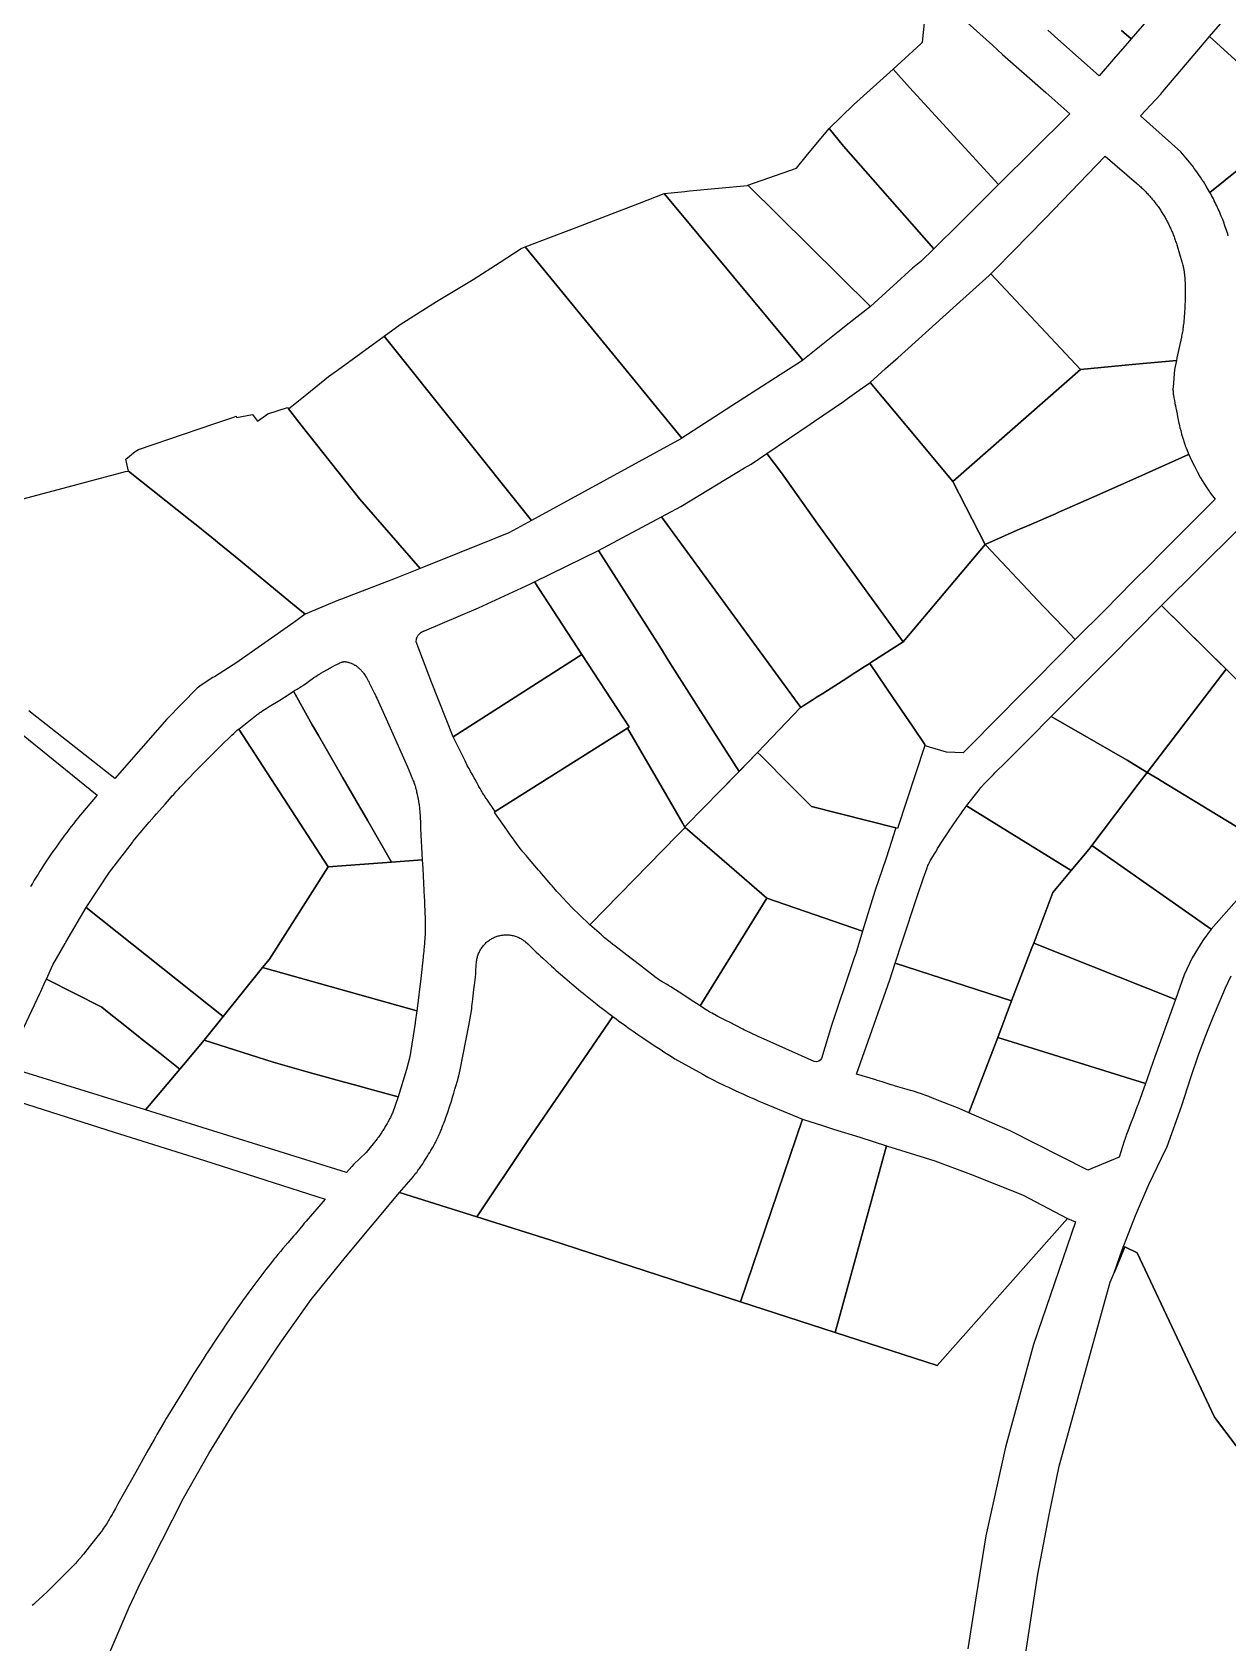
# Model space of a CAD drawing. Header units: metres. Extents: x 3 to 1005126, y 39 to 4383651.
# Drawn here: x 478170.2 to 478421.5, y 4371785.4 to 4372123.9 of the extents above; entities that cross this region are included whole.
import ezdxf

# ---------------------------------------------------------------- set-up
doc = ezdxf.new("R2010")
doc.units = ezdxf.units.M
doc.header["$MEASUREMENT"] = 0
doc.layers.add('TM_Llucmajor', color=7, linetype='Continuous')

msp = doc.modelspace()

# ---------------------------------------------------------------- linework, layer by layer
at = {"layer": 'TM_Llucmajor', "linetype": 'Continuous', "flags": 128}
for points in [[(478417.65, 4372122.94), (478419.99, 4372125.66), (478431.63, 4372139.18), (478432.04, 4372139.65), (478432.74, 4372140.46), (478433.59, 4372141.44), (478466.86, 4372111.35), (478465.91, 4372109.99), (478466.29, 4372109.73), (478453.14, 4372091.39), (478439.64, 4372103.04), (478435.17, 4372107.08), (478417.65, 4372122.94)], [(478373.33, 4372091.88), (478354.61, 4372112.24), (478351.14, 4372116.13), (478357.01, 4372121.45), (478357.33, 4372121.81), (478358.53, 4372133.44), (478360.76, 4372131.3), (478372.05, 4372121.12), (478374.18, 4372119.2), (478383.23, 4372111.21), (478388.28, 4372106.74), (478388.02, 4372106.47), (478373.33, 4372091.88)], [(478359.68, 4372078.37), (478340.73, 4372099.96), (478337.7, 4372103.61), (478342.81, 4372108.58), (478351.14, 4372116.13), (478354.61, 4372112.24), (478373.33, 4372091.88), (478369.98, 4372088.55), (478368.89, 4372087.47), (478365.25, 4372083.84), (478359.68, 4372078.37)], [(478346.38, 4372066.24), (478320.64, 4372091.7), (478330.83, 4372095.29), (478332.88, 4372097.84), (478337.7, 4372103.61), (478340.73, 4372099.96), (478359.68, 4372078.37), (478356.97, 4372075.7), (478355.25, 4372074.25), (478346.38, 4372066.24)], [(478390.51, 4372052.99), (478371.69, 4372073.07), (478373.47, 4372074.83), (478375.51, 4372076.93), (478376.35, 4372077.79), (478383.01, 4372084.63), (478384.85, 4372086.57), (478395.69, 4372097.83), (478402.29, 4372092.17), (478402.48, 4372092.01), (478402.66, 4372091.85), (478402.85, 4372091.68), (478403.03, 4372091.52), (478403.21, 4372091.35), (478403.39, 4372091.18), (478403.57, 4372091.01), (478403.75, 4372090.84), (478403.92, 4372090.66), (478404.1, 4372090.49), (478404.27, 4372090.31), (478404.44, 4372090.13), (478404.61, 4372089.95), (478404.78, 4372089.76), (478404.95, 4372089.58), (478405.12, 4372089.39), (478405.28, 4372089.2), (478405.44, 4372089.01), (478405.6, 4372088.82), (478405.76, 4372088.63), (478405.92, 4372088.44), (478406.08, 4372088.24), (478406.23, 4372088.04), (478406.38, 4372087.84), (478406.53, 4372087.64), (478406.68, 4372087.44), (478406.83, 4372087.24), (478406.97, 4372087.03), (478407.12, 4372086.83), (478407.26, 4372086.62), (478407.4, 4372086.41), (478407.53, 4372086.2), (478407.67, 4372085.99), (478407.8, 4372085.78), (478407.93, 4372085.56), (478408.06, 4372085.35), (478408.19, 4372085.13), (478408.32, 4372084.91), (478408.44, 4372084.7), (478408.56, 4372084.48), (478408.68, 4372084.26), (478408.8, 4372084.04), (478408.91, 4372083.81), (478409.03, 4372083.59), (478409.14, 4372083.37), (478409.25, 4372083.14), (478409.35, 4372082.92), (478409.46, 4372082.69), (478409.56, 4372082.46), (478409.66, 4372082.23), (478409.76, 4372082), (478409.85, 4372081.77), (478409.95, 4372081.54), (478410.04, 4372081.31), (478410.13, 4372081.08), (478410.22, 4372080.85), (478410.3, 4372080.62), (478410.38, 4372080.38), (478410.46, 4372080.15), (478410.54, 4372079.92), (478410.62, 4372079.68), (478410.69, 4372079.45), (478410.76, 4372079.21), (478410.83, 4372078.98), (478411.84, 4372075.65), (478411.93, 4372075.33), (478411.98, 4372075.17), (478412.04, 4372074.94), (478412.1, 4372074.69), (478412.12, 4372074.57), (478412.18, 4372074.33), (478412.2, 4372074.21), (478412.24, 4372074.03), (478412.28, 4372073.78), (478412.3, 4372073.66), (478412.32, 4372073.48), (478412.36, 4372073.2), (478412.38, 4372073.03), (478412.41, 4372072.68), (478412.44, 4372072.34), (478412.46, 4372072.1), (478412.49, 4372071.64), (478412.51, 4372071.3), (478412.51, 4372071.07), (478412.53, 4372070.61), (478412.53, 4372070.37), (478412.54, 4372069.91), (478412.54, 4372069.45), (478412.54, 4372069.14), (478412.53, 4372068.53), (478412.52, 4372067.68), (478412.51, 4372067.25), (478412.49, 4372066.61), (478412.47, 4372065.98), (478412.46, 4372065.66), (478412.43, 4372065.23), (478412.42, 4372065.02), (478412.4, 4372064.7), (478412.36, 4372064.22), (478412.31, 4372063.63), (478412.28, 4372063.34), (478412.23, 4372062.9), (478412.18, 4372062.47), (478412.15, 4372062.25), (478412.1, 4372061.81), (478412.07, 4372061.59), (478412.02, 4372061.27), (478411.95, 4372060.84), (478411.91, 4372060.62), (478411.85, 4372060.29), (478411.78, 4372059.97), (478411.75, 4372059.81), (478410.81, 4372055.46), (478410.69, 4372054.9), (478401.38, 4372054.07), (478390.51, 4372052.99)], [(478306.74, 4372038.56), (478273.81, 4372078.76), (478275.85, 4372079.56), (478278.81, 4372080.68), (478283.6, 4372082.49), (478290.01, 4372084.9), (478297.85, 4372087.96), (478303.02, 4372090.01), (478332.18, 4372054.95), (478331.91, 4372054.73), (478317.27, 4372045.33), (478306.74, 4372038.56)], [(478332.18, 4372054.95), (478303.02, 4372090.01), (478307.35, 4372090.42), (478308.33, 4372090.52), (478320.57, 4372091.69), (478320.64, 4372091.7), (478346.38, 4372066.24), (478341.89, 4372062.76), (478339.51, 4372060.85), (478337.09, 4372058.9), (478332.18, 4372054.95)], [(478275.17, 4372021.26), (478244.2, 4372059.98), (478247.57, 4372062.42), (478255.18, 4372067.26), (478262.86, 4372071.91), (478268.56, 4372075.53), (478273.01, 4372078.45), (478273.81, 4372078.76), (478306.74, 4372038.56), (478306.68, 4372038.52), (478275.17, 4372021.26)], [(478363.68, 4372029.43), (478356.44, 4372038.19), (478346.32, 4372050.29), (478349.57, 4372053.17), (478351.72, 4372055.07), (478352.17, 4372055.47), (478363.77, 4372065.95), (478371.33, 4372072.72), (478371.69, 4372073.07), (478390.51, 4372052.99), (478363.68, 4372029.43)], [(478251.75, 4372011.15), (478239.08, 4372025.77), (478226.72, 4372041.31), (478224.08, 4372044.71), (478227.91, 4372047.81), (478232.5, 4372051.51), (478234.38, 4372052.87), (478244.2, 4372059.98), (478275.17, 4372021.26), (478270.53, 4372018.72), (478270.39, 4372018.66), (478267.46, 4372017.48), (478251.75, 4372011.15)], [(478412.57, 4372036.93), (478412.75, 4372036.49), (478413.32, 4372035.13), (478413.23, 4372035.09), (478404.17, 4372031.05), (478394, 4372026.54), (478387.72, 4372023.74), (478386.15, 4372023.04), (478385.27, 4372022.66), (478378.74, 4372019.88), (478377.84, 4372019.48), (478370.63, 4372016.27), (478370.49, 4372016.21), (478363.68, 4372029.43), (478390.51, 4372052.99), (478401.38, 4372054.07), (478410.69, 4372054.9), (478410.3, 4372052.98), (478410, 4372049.28), (478409.99, 4372049.12), (478409.98, 4372049.01), (478409.98, 4372048.79), (478409.98, 4372048.68), (478409.99, 4372048.47), (478410, 4372048.25), (478410.01, 4372048.1), (478410.02, 4372048.01), (478410.04, 4372047.82), (478410.07, 4372047.6), (478410.09, 4372047.45), (478410.14, 4372047.17), (478410.17, 4372047.02), (478410.22, 4372046.73), (478410.28, 4372046.45), (478410.4, 4372045.87), (478410.49, 4372045.44), (478410.54, 4372045.22), (478410.6, 4372044.9), (478410.83, 4372043.65), (478410.94, 4372043.02), (478411.07, 4372042.4), (478411.13, 4372042.09), (478411.22, 4372041.68), (478411.26, 4372041.47), (478411.34, 4372041.16), (478411.45, 4372040.7), (478411.6, 4372040.14), (478411.67, 4372039.85), (478411.79, 4372039.43), (478411.97, 4372038.8), (478412.09, 4372038.38), (478412.16, 4372038.18), (478412.25, 4372037.86), (478412.39, 4372037.45), (478412.46, 4372037.24), (478412.57, 4372036.93)], [(478353.3, 4371995.78), (478335.31, 4372020.51), (478327.72, 4372031.26), (478324.61, 4372035.35), (478333.69, 4372041.49), (478334.64, 4372042.13), (478340.72, 4372046.24), (478341.59, 4372046.87), (478344, 4372048.61), (478346.32, 4372050.29), (478356.44, 4372038.19), (478363.68, 4372029.43), (478370.49, 4372016.21), (478353.3, 4371995.78)], [(478190.46, 4372031.61), (478189.86, 4372034.17), (478191.86, 4372035.73), (478192.56, 4372036.17), (478208.37, 4372041.57), (478212.39, 4372042.92), (478213.05, 4372043.17), (478213.17, 4372042.88), (478216.48, 4372043.54), (478217.58, 4372042.1), (478219.71, 4372043.67), (478223.84, 4372045.01), (478224.08, 4372044.71), (478226.72, 4372041.31), (478239.08, 4372025.77), (478251.75, 4372011.15), (478246.14, 4372008.89), (478244.68, 4372008.33), (478237.71, 4372005.67), (478235.25, 4372004.72), (478234.61, 4372004.48), (478227.6, 4372001.56), (478224.56, 4372004.05), (478212.84, 4372013.68), (478209.17, 4372016.69), (478207.51, 4372018.05), (478206.92, 4372018.54), (478204.99, 4372020.08), (478203.44, 4372021.31), (478190.46, 4372031.61)], [(478331.74, 4371981.95), (478302.46, 4372021.99), (478306.52, 4372024.21), (478319.94, 4372032.29), (478321.3, 4372033.11), (478324.61, 4372035.35), (478327.72, 4372031.26), (478335.31, 4372020.51), (478353.3, 4371995.78), (478346.49, 4371991.4), (478346.24, 4371991.24), (478346.25, 4371991.22), (478346.14, 4371991.15), (478345.1, 4371990.49), (478343.65, 4371989.56), (478342.79, 4371989.01), (478341.43, 4371988.15), (478336.39, 4371984.91), (478335.19, 4371984.16), (478334.16, 4371983.49), (478331.74, 4371981.95)], [(478418.44, 4372025.33), (478412.21, 4372019.1), (478407.22, 4372014.11), (478405.16, 4372012.01), (478401.49, 4372008.34), (478395.71, 4372002.49), (478389.42, 4371996.22), (478389.39, 4371996.25), (478387.16, 4371998.6), (478382.78, 4372003.21), (478370.65, 4372016.04), (478370.49, 4372016.21), (478370.63, 4372016.27), (478377.84, 4372019.48), (478378.74, 4372019.88), (478385.27, 4372022.66), (478386.15, 4372023.04), (478387.72, 4372023.74), (478394, 4372026.54), (478404.17, 4372031.05), (478413.23, 4372035.09), (478413.32, 4372035.13), (478413.87, 4372033.88), (478414.47, 4372032.65), (478415.1, 4372031.44), (478415.77, 4372030.25), (478416.48, 4372029.08), (478417.22, 4372027.94), (478418.01, 4372026.82), (478418.83, 4372025.72), (478418.79, 4372025.68), (478418.44, 4372025.33)], [(478328.78, 4371978.88), (478322.68, 4371972.52), (478318.79, 4371968.52), (478313.34, 4371977.08), (478304.25, 4371991.35), (478302.09, 4371994.74), (478289.22, 4372014.95), (478302.46, 4372021.99), (478331.74, 4371981.95), (478331.7, 4371981.92), (478328.78, 4371978.88)], [(478407.55, 4372003.39), (478423.54, 4372019.2), (478430.04, 4372014.87), (478435.69, 4372011.81), (478439.19, 4372010.17), (478443.35, 4372008.32), (478446.34, 4372007), (478433.38, 4371977.88), (478432.33, 4371978.96), (478422.71, 4371988.5), (478407.55, 4372003.39)], [(478389.39, 4371996.25), (478389.42, 4371996.22), (478381.28, 4371988), (478376.33, 4371982.97), (478374.7, 4371981.3), (478374.27, 4371980.87), (478365.91, 4371972.42), (478362.41, 4371972.53), (478358.77, 4371973.63), (478357.99, 4371973.92), (478357.79, 4371973.99), (478357.85, 4371974.16), (478355.36, 4371977.83), (478351.12, 4371984.06), (478348.03, 4371988.61), (478346.25, 4371991.22), (478346.24, 4371991.24), (478346.49, 4371991.4), (478353.3, 4371995.78), (478370.49, 4372016.21), (478370.65, 4372016.04), (478382.78, 4372003.21), (478387.16, 4371998.6), (478389.39, 4371996.25)], [(478295.32, 4371977.62), (478295.71, 4371977.87), (478285.73, 4371993.1), (478275.75, 4372008.34), (478289.22, 4372014.95), (478302.09, 4371994.74), (478304.25, 4371991.35), (478313.34, 4371977.08), (478318.79, 4371968.52), (478314.9, 4371964.51), (478307.7, 4371957.2), (478307.38, 4371956.87), (478307.25, 4371957.1), (478306.97, 4371957.57), (478306.96, 4371957.6), (478303.58, 4371963.36), (478295.32, 4371977.62)], [(478285.73, 4371993.1), (478258.69, 4371975.81), (478254.15, 4371987.24), (478250.93, 4371995.74), (478250.93, 4371995.92), (478250.96, 4371996.19), (478250.99, 4371996.37), (478251.06, 4371996.59), (478251.14, 4371996.77), (478251.18, 4371996.86), (478251.28, 4371997.04), (478251.34, 4371997.13), (478251.46, 4371997.29), (478251.53, 4371997.37), (478251.67, 4371997.51), (478251.74, 4371997.58), (478251.9, 4371997.7), (478251.98, 4371997.76), (478252.07, 4371997.81), (478252.15, 4371997.86), (478252.33, 4371997.94), (478252.42, 4371997.98), (478252.5, 4371998.01), (478252.59, 4371998.04), (478252.68, 4371998.06), (478264.04, 4372002.9), (478274.92, 4372007.94), (478275.75, 4372008.34), (478285.73, 4371993.1)], [(478404.58, 4371968.31), (478400.36, 4371970.88), (478384.38, 4371980.05), (478396.61, 4371992.31), (478407.55, 4372003.39), (478421.14, 4371990.04), (478404.58, 4371968.31)], [(478264.72, 4371964.3), (478264.7, 4371964.33), (478264.58, 4371964.54), (478264.34, 4371964.94), (478264.11, 4371965.36), (478263.65, 4371966.18), (478263.3, 4371966.8), (478263.08, 4371967.18), (478262.65, 4371967.95), (478262.33, 4371968.52), (478262.02, 4371969.1), (478261.86, 4371969.39), (478261.66, 4371969.78), (478261.56, 4371969.97), (478261.41, 4371970.27), (478261.19, 4371970.71), (478259.7, 4371973.81), (478258.69, 4371975.81), (478285.73, 4371993.1), (478295.71, 4371977.87), (478295.32, 4371977.62), (478295.31, 4371977.63), (478267.53, 4371960.12), (478265.74, 4371962.69), (478265.64, 4371962.84), (478265.44, 4371963.13), (478265.25, 4371963.43), (478265.12, 4371963.63), (478264.88, 4371964.03), (478264.72, 4371964.3)], [(478229.08, 4371978.33), (478225.15, 4371985.39), (478225.37, 4371985.5), (478225.5, 4371985.57), (478225.76, 4371985.72), (478225.89, 4371985.79), (478226.14, 4371985.95), (478226.4, 4371986.1), (478226.56, 4371986.21), (478226.89, 4371986.43), (478227.14, 4371986.6), (478227.3, 4371986.72), (478227.62, 4371986.95), (478228.59, 4371987.65), (478229.08, 4371988), (478229.41, 4371988.23), (478229.57, 4371988.34), (478229.82, 4371988.5), (478230.07, 4371988.66), (478230.2, 4371988.74), (478230.43, 4371988.88), (478230.9, 4371989.16), (478231.36, 4371989.43), (478232.3, 4371989.97), (478232.68, 4371990.19), (478232.87, 4371990.29), (478233.15, 4371990.45), (478233.59, 4371990.68), (478234.02, 4371990.9), (478234.24, 4371991.01), (478234.68, 4371991.22), (478234.9, 4371991.32), (478235.23, 4371991.47), (478235.33, 4371991.51), (478235.45, 4371991.55), (478235.54, 4371991.56), (478235.68, 4371991.58), (478235.8, 4371991.59), (478235.93, 4371991.59), (478236.08, 4371991.58), (478236.2, 4371991.56), (478236.35, 4371991.54), (478236.46, 4371991.51), (478236.64, 4371991.46), (478236.76, 4371991.43), (478236.83, 4371991.4), (478236.98, 4371991.35), (478237.23, 4371991.25), (478237.36, 4371991.2), (478237.54, 4371991.11), (478237.72, 4371991.03), (478237.81, 4371990.98), (478237.98, 4371990.88), (478238.07, 4371990.83), (478238.2, 4371990.75), (478238.36, 4371990.64), (478238.45, 4371990.58), (478238.57, 4371990.49), (478238.69, 4371990.39), (478238.75, 4371990.34), (478238.93, 4371990.19), (478239.01, 4371990.11), (478239.14, 4371989.99), (478239.26, 4371989.87), (478239.32, 4371989.81), (478239.44, 4371989.69), (478239.49, 4371989.62), (478239.58, 4371989.53), (478239.68, 4371989.4), (478239.74, 4371989.33), (478239.81, 4371989.23), (478239.92, 4371989.07), (478240.16, 4371988.7), (478240.27, 4371988.51), (478240.45, 4371988.23), (478240.61, 4371987.95), (478240.69, 4371987.81), (478240.85, 4371987.52), (478240.93, 4371987.38), (478241.04, 4371987.16), (478241.75, 4371985.72), (478242.11, 4371985.01), (478242.34, 4371984.52), (478242.45, 4371984.28), (478242.62, 4371983.92), (478244.62, 4371979.59), (478248.5, 4371970.75), (478249.06, 4371969.47), (478249.43, 4371968.61), (478250.17, 4371966.89), (478250.22, 4371966.78), (478250.31, 4371966.55), (478250.39, 4371966.33), (478250.45, 4371966.18), (478250.55, 4371965.87), (478250.62, 4371965.64), (478250.67, 4371965.49), (478250.76, 4371965.18), (478250.8, 4371965.02), (478250.88, 4371964.71), (478250.96, 4371964.39), (478251.01, 4371964.18), (478251.1, 4371963.76), (478251.2, 4371963.28), (478251.25, 4371963.04), (478251.33, 4371962.68), (478251.39, 4371962.32), (478251.43, 4371962.14), (478251.49, 4371961.77), (478251.51, 4371961.59), (478251.55, 4371961.32), (478251.6, 4371960.96), (478251.62, 4371960.78), (478251.64, 4371960.5), (478251.66, 4371960.23), (478251.67, 4371960.09), (478251.79, 4371957.71), (478251.85, 4371956.52), (478252.19, 4371949.93), (478245.73, 4371949.46), (478240.72, 4371958.13), (478239.47, 4371960.3), (478239.08, 4371960.97), (478235.5, 4371967.19), (478231.73, 4371973.72), (478230.38, 4371976.07), (478229.08, 4371978.33)], [(478345.93, 4371958.12), (478334.01, 4371961.15), (478329.68, 4371965.5), (478323.26, 4371971.94), (478322.68, 4371972.52), (478331.7, 4371981.92), (478334.16, 4371983.49), (478335.19, 4371984.16), (478336.39, 4371984.91), (478341.43, 4371988.15), (478342.79, 4371989.01), (478343.65, 4371989.56), (478345.1, 4371990.49), (478346.14, 4371991.15), (478346.25, 4371991.22), (478348.03, 4371988.61), (478351.12, 4371984.06), (478355.36, 4371977.83), (478357.85, 4371974.16), (478357.79, 4371973.99), (478352.09, 4371956.54), (478351.75, 4371956.63), (478345.93, 4371958.12)], [(478422.71, 4371988.5), (478432.33, 4371978.96), (478433.38, 4371977.88), (478435.76, 4371975.43), (478446.29, 4371965.84), (478432.19, 4371951.52), (478407.17, 4371966.74), (478407.06, 4371966.8), (478404.58, 4371968.31), (478421.14, 4371990.04), (478422.71, 4371988.5)], [(478232.41, 4371948.48), (478213.61, 4371977.43), (478216.78, 4371979.92), (478217.12, 4371980.19), (478217.36, 4371980.36), (478217.51, 4371980.47), (478217.83, 4371980.7), (478218.06, 4371980.87), (478218.22, 4371980.98), (478218.54, 4371981.19), (478218.7, 4371981.3), (478219.03, 4371981.51), (478219.35, 4371981.72), (478219.57, 4371981.86), (478220.01, 4371982.13), (478222.23, 4371983.49), (478224, 4371984.63), (478225.15, 4371985.39), (478229.08, 4371978.33), (478230.38, 4371976.07), (478231.73, 4371973.72), (478235.5, 4371967.19), (478239.08, 4371960.97), (478239.47, 4371960.3), (478240.72, 4371958.13), (478245.73, 4371949.46), (478232.41, 4371948.48)], [(478366.61, 4371961.28), (478369.29, 4371964.73), (478369.4, 4371964.87), (478369.62, 4371965.14), (478369.85, 4371965.41), (478370, 4371965.59), (478370.11, 4371965.7), (478370.32, 4371965.93), (478370.56, 4371966.19), (478370.72, 4371966.36), (478371.05, 4371966.7), (478371.55, 4371967.2), (478372.22, 4371967.86), (478372.55, 4371968.19), (478373.12, 4371968.76), (478374.26, 4371969.89), (478375.78, 4371971.4), (478376.54, 4371972.15), (478377.3, 4371972.91), (478377.68, 4371973.29), (478379.79, 4371975.42), (478384.38, 4371980.05), (478400.36, 4371970.88), (478404.58, 4371968.31), (478402.69, 4371965.83), (478392.94, 4371952.97), (478392.26, 4371952.08), (478388.61, 4371947.71), (478366.61, 4371961.28)], [(478210.36, 4371917.01), (478181.58, 4371939.92), (478186.47, 4371947.37), (478191.27, 4371953.6), (478191.45, 4371953.83), (478191.81, 4371954.29), (478192.17, 4371954.74), (478192.42, 4371955.04), (478192.92, 4371955.64), (478193.29, 4371956.08), (478193.54, 4371956.38), (478194.05, 4371956.97), (478194.82, 4371957.85), (478195.84, 4371959.01), (478196.35, 4371959.6), (478198.14, 4371961.66), (478199.04, 4371962.68), (478199.65, 4371963.36), (478199.95, 4371963.7), (478200.41, 4371964.21), (478201.02, 4371964.88), (478201.33, 4371965.21), (478201.79, 4371965.71), (478202.26, 4371966.2), (478202.5, 4371966.45), (478202.59, 4371966.54), (478204.94, 4371968.96), (478209.58, 4371973.58), (478210.73, 4371974.73), (478211.31, 4371975.3), (478211.7, 4371975.68), (478211.89, 4371975.87), (478212.18, 4371976.15), (478212.58, 4371976.51), (478212.78, 4371976.7), (478213.08, 4371976.97), (478213.39, 4371977.24), (478213.54, 4371977.37), (478213.61, 4371977.43), (478232.41, 4371948.48), (478220.05, 4371929.09), (478218.62, 4371927.31), (478210.36, 4371917.01)], [(478295.32, 4371977.62), (478303.58, 4371963.36), (478306.96, 4371957.6), (478306.97, 4371957.57), (478307.25, 4371957.1), (478307.38, 4371956.87), (478307.43, 4371956.74), (478305.82, 4371955.09), (478287.53, 4371936.38), (478287.4, 4371936.24), (478285.23, 4371938.36), (478283.79, 4371939.81), (478282.64, 4371940.99), (478281.71, 4371941.97), (478281.01, 4371942.7), (478280.48, 4371943.3), (478280.21, 4371943.61), (478279.5, 4371944.44), (478279.24, 4371944.74), (478276.91, 4371947.46), (478276.65, 4371947.77), (478274.33, 4371950.48), (478274.07, 4371950.79), (478273.35, 4371951.63), (478273.09, 4371951.93), (478273.05, 4371951.98), (478272.16, 4371953.16), (478271.48, 4371954.07), (478270.54, 4371955.39), (478269.96, 4371956.24), (478267.47, 4371959.82), (478267.34, 4371960), (478267.53, 4371960.12), (478295.31, 4371977.63), (478295.32, 4371977.62)], [(478307.43, 4371956.74), (478307.38, 4371956.87), (478307.7, 4371957.2), (478314.9, 4371964.51), (478322.68, 4371972.52), (478323.26, 4371971.94), (478329.68, 4371965.5), (478334.01, 4371961.15), (478345.93, 4371958.12), (478351.75, 4371956.63), (478351.55, 4371956.03), (478351.33, 4371955.36), (478349.67, 4371950.3), (478347.32, 4371943.38), (478344.75, 4371934.96), (478324.6, 4371941.91), (478316.73, 4371948.71), (478307.43, 4371956.74)], [(478392.94, 4371952.97), (478402.69, 4371965.83), (478404.58, 4371968.31), (478407.06, 4371966.8), (478407.17, 4371966.74), (478432.19, 4371951.52), (478424.37, 4371942.56), (478418.01, 4371935.33), (478392.94, 4371952.97)], [(478351.6, 4371928.2), (478353.07, 4371932.67), (478356.22, 4371942.25), (478357.51, 4371946.12), (478358.28, 4371948.28), (478358.31, 4371948.36), (478358.37, 4371948.52), (478358.43, 4371948.67), (478358.48, 4371948.77), (478358.57, 4371948.98), (478358.65, 4371949.13), (478358.7, 4371949.23), (478358.81, 4371949.43), (478358.97, 4371949.72), (478359.08, 4371949.92), (478359.31, 4371950.31), (478359.84, 4371951.21), (478360.11, 4371951.65), (478360.38, 4371952.09), (478360.51, 4371952.31), (478360.79, 4371952.75), (478360.93, 4371952.97), (478361.14, 4371953.3), (478361.98, 4371954.57), (478362.4, 4371955.2), (478362.83, 4371955.84), (478363.04, 4371956.15), (478364.56, 4371958.38), (478365.07, 4371959.12), (478365.33, 4371959.49), (478365.84, 4371960.22), (478366.1, 4371960.58), (478366.5, 4371961.13), (478366.61, 4371961.28), (478388.61, 4371947.71), (478384.72, 4371943.05), (478380.7, 4371932.42), (478380.33, 4371931.45), (478376.07, 4371920.28), (478351.6, 4371928.2)], [(478305.82, 4371955.09), (478307.43, 4371956.74), (478316.73, 4371948.71), (478324.6, 4371941.91), (478310.61, 4371919.22), (478308.52, 4371920.58), (478307.15, 4371921.47), (478304.41, 4371923.23), (478304.16, 4371923.39), (478303.98, 4371923.5), (478303.64, 4371923.71), (478302.6, 4371924.32), (478302.25, 4371924.53), (478302.08, 4371924.64), (478301.86, 4371924.78), (478301.75, 4371924.85), (478301.58, 4371924.97), (478301.33, 4371925.14), (478301.09, 4371925.32), (478300.97, 4371925.41), (478297.87, 4371927.84), (478295.2, 4371929.9), (478292.68, 4371931.84), (478292.25, 4371932.17), (478291.67, 4371932.61), (478291.38, 4371932.83), (478291.1, 4371933.05), (478290.95, 4371933.16), (478290.74, 4371933.33), (478290.47, 4371933.56), (478290.33, 4371933.68), (478290.13, 4371933.86), (478289.93, 4371934.05), (478289.83, 4371934.14), (478287.4, 4371936.24), (478287.53, 4371936.38), (478305.82, 4371955.09)], [(478380.7, 4371932.42), (478384.72, 4371943.05), (478388.61, 4371947.71), (478392.26, 4371952.08), (478392.94, 4371952.97), (478418.01, 4371935.33), (478416.22, 4371932.95), (478414.02, 4371929.33), (478412.35, 4371925.76), (478410.49, 4371920.57), (478380.7, 4371932.42)], [(478251.06, 4371918.2), (478218.62, 4371927.31), (478220.05, 4371929.09), (478232.41, 4371948.48), (478245.73, 4371949.46), (478252.19, 4371949.93), (478252.28, 4371948.14), (478252.36, 4371946.6), (478252.53, 4371943.51), (478252.6, 4371942.11), (478252.64, 4371941.41), (478252.68, 4371940.35), (478252.72, 4371939.3), (478252.74, 4371938.78), (478252.77, 4371937.72), (478252.78, 4371937.2), (478252.8, 4371936.41), (478252.8, 4371936.16), (478252.8, 4371935.67), (478252.8, 4371935.17), (478252.79, 4371934.84), (478252.79, 4371934.62), (478252.77, 4371934.18), (478252.75, 4371933.68), (478252.73, 4371933.35), (478252.68, 4371932.69), (478252.66, 4371932.36), (478252.6, 4371931.7), (478252.54, 4371931.04), (478252.49, 4371930.6), (478252.46, 4371930.3), (478252.39, 4371929.72), (478252.36, 4371929.47), (478251.88, 4371924.98), (478251.12, 4371918.69), (478251.06, 4371918.2)], [(478344.75, 4371934.96), (478343.3, 4371930.23), (478343, 4371929.35), (478341.65, 4371925.33), (478339.13, 4371917.85), (478338.21, 4371915.12), (478336.12, 4371908.2), (478335.84, 4371907.83), (478335.53, 4371907.6), (478335.05, 4371907.48), (478334.58, 4371907.53), (478322.63, 4371912.87), (478320.11, 4371914.06), (478319.93, 4371914.15), (478319.58, 4371914.33), (478316.74, 4371915.8), (478316.13, 4371916.11), (478314.91, 4371916.73), (478314.3, 4371917.04), (478313.99, 4371917.2), (478313.59, 4371917.41), (478313.39, 4371917.52), (478313.09, 4371917.69), (478312.8, 4371917.86), (478312.65, 4371917.95), (478312.19, 4371918.23), (478311.89, 4371918.42), (478311.29, 4371918.79), (478310.61, 4371919.22), (478324.6, 4371941.91), (478344.75, 4371934.96)], [(478186.04, 4371918.01), (478184.85, 4371918.95), (478173.18, 4371924.87), (478174.57, 4371927.9), (478177.13, 4371932.37), (478177.29, 4371932.65), (478181.58, 4371939.92), (478210.36, 4371917.01), (478206.37, 4371912.03), (478202.01, 4371906.86), (478201.23, 4371905.94), (478198.42, 4371908.17), (478197.02, 4371909.28), (478193, 4371912.47), (478192.84, 4371912.6), (478188.69, 4371915.9), (478186.04, 4371918.01)], [(478247.41, 4371879.99), (478250.32, 4371883.37), (478250.43, 4371883.5), (478250.66, 4371883.78), (478250.87, 4371884.05), (478251.02, 4371884.24), (478251.11, 4371884.36), (478251.29, 4371884.61), (478251.5, 4371884.9), (478251.63, 4371885.09), (478251.9, 4371885.48), (478252.02, 4371885.68), (478252.28, 4371886.07), (478252.54, 4371886.47), (478253.04, 4371887.26), (478253.37, 4371887.78), (478253.53, 4371888.04), (478253.76, 4371888.43), (478254, 4371888.83), (478254.11, 4371889.03), (478254.34, 4371889.43), (478254.45, 4371889.63), (478254.62, 4371889.93), (478254.83, 4371890.33), (478254.94, 4371890.54), (478255.09, 4371890.84), (478255.25, 4371891.15), (478255.32, 4371891.31), (478255.59, 4371891.89), (478255.73, 4371892.18), (478255.92, 4371892.62), (478256.12, 4371893.07), (478256.21, 4371893.29), (478256.39, 4371893.73), (478256.48, 4371893.95), (478256.62, 4371894.29), (478256.79, 4371894.74), (478256.88, 4371894.96), (478257, 4371895.3), (478257.18, 4371895.81), (478257.48, 4371896.69), (478257.63, 4371897.12), (478257.85, 4371897.78), (478258.06, 4371898.44), (478258.17, 4371898.77), (478258.38, 4371899.43), (478258.48, 4371899.76), (478258.63, 4371900.26), (478258.82, 4371900.89), (478259.07, 4371901.73), (478259.2, 4371902.15), (478259.38, 4371902.78), (478259.47, 4371903.1), (478259.59, 4371903.52), (478259.65, 4371903.73), (478259.73, 4371904.05), (478259.85, 4371904.53), (478260.16, 4371905.82), (478261.98, 4371915.15), (478262.51, 4371918.22), (478262.58, 4371918.71), (478262.62, 4371919.04), (478262.71, 4371919.7), (478262.75, 4371920.03), (478262.82, 4371920.69), (478262.97, 4371922.01), (478263.04, 4371922.67), (478263.15, 4371923.56), (478263.29, 4371924.74), (478263.36, 4371925.33), (478263.42, 4371925.93), (478263.45, 4371926.22), (478263.48, 4371926.67), (478263.62, 4371928.66), (478263.65, 4371928.86), (478263.68, 4371929.06), (478263.73, 4371929.26), (478263.77, 4371929.46), (478263.83, 4371929.66), (478263.89, 4371929.86), (478263.96, 4371930.06), (478264.04, 4371930.26), (478264.12, 4371930.45), (478264.21, 4371930.65), (478264.31, 4371930.84), (478264.41, 4371931.02), (478264.53, 4371931.21), (478264.64, 4371931.39), (478264.77, 4371931.57), (478264.9, 4371931.74), (478265.03, 4371931.91), (478265.17, 4371932.07), (478265.32, 4371932.23), (478265.47, 4371932.38), (478265.63, 4371932.53), (478265.79, 4371932.67), (478265.95, 4371932.81), (478266.12, 4371932.94), (478266.29, 4371933.06), (478266.47, 4371933.17), (478266.65, 4371933.28), (478266.83, 4371933.39), (478267.01, 4371933.48), (478267.19, 4371933.57), (478267.38, 4371933.66), (478267.57, 4371933.73), (478267.76, 4371933.8), (478267.95, 4371933.87), (478268.14, 4371933.93), (478268.34, 4371933.98), (478268.55, 4371934.03), (478268.75, 4371934.07), (478268.96, 4371934.1), (478269.17, 4371934.13), (478269.38, 4371934.15), (478269.59, 4371934.16), (478269.81, 4371934.17), (478270.02, 4371934.17), (478270.24, 4371934.16), (478270.45, 4371934.14), (478270.67, 4371934.12), (478270.88, 4371934.08), (478271.09, 4371934.05), (478271.31, 4371934), (478271.51, 4371933.95), (478271.72, 4371933.89), (478271.93, 4371933.82), (478272.13, 4371933.75), (478272.32, 4371933.66), (478272.52, 4371933.58), (478272.71, 4371933.49), (478272.89, 4371933.39), (478273.08, 4371933.28), (478273.25, 4371933.17), (478273.42, 4371933.06), (478273.59, 4371932.94), (478273.75, 4371932.82), (478273.91, 4371932.69), (478274.35, 4371932.26), (478276.15, 4371930.54), (478276.61, 4371930.11), (478277.06, 4371929.69), (478277.52, 4371929.26), (478279.36, 4371927.58), (478279.83, 4371927.17), (478280.3, 4371926.75), (478280.77, 4371926.34), (478281.24, 4371925.92), (478282.18, 4371925.1), (478282.66, 4371924.69), (478283.13, 4371924.29), (478283.61, 4371923.88), (478284.57, 4371923.08), (478285.05, 4371922.67), (478285.54, 4371922.28), (478286.02, 4371921.88), (478286.51, 4371921.48), (478288.96, 4371919.53), (478289.46, 4371919.14), (478289.95, 4371918.76), (478291.95, 4371917.24), (478292.28, 4371916.99), (478274.23, 4371890.71), (478263.69, 4371874.87), (478247.41, 4371879.99)], [(478373.15, 4371912.62), (478376.07, 4371920.28), (478380.33, 4371931.45), (478380.7, 4371932.42), (478410.49, 4371920.57), (478405.81, 4371907.56), (478404.53, 4371903.92), (478404.18, 4371902.92), (478373.15, 4371912.62)], [(478367.1, 4371896.75), (478365.01, 4371897.65), (478361.02, 4371899.24), (478359.96, 4371899.66), (478359.44, 4371899.86), (478358.64, 4371900.16), (478357.84, 4371900.46), (478357.44, 4371900.6), (478356.91, 4371900.79), (478356.64, 4371900.88), (478356.24, 4371901.02), (478355.63, 4371901.22), (478355.13, 4371901.38), (478354.8, 4371901.48), (478354.13, 4371901.68), (478352.13, 4371902.25), (478351.46, 4371902.45), (478351.13, 4371902.55), (478350.73, 4371902.67), (478349.94, 4371902.93), (478348.88, 4371903.26), (478348.35, 4371903.43), (478347.82, 4371903.59), (478347.55, 4371903.67), (478343.45, 4371904.88), (478350.44, 4371924.71), (478351.6, 4371928.2), (478376.07, 4371920.28), (478373.15, 4371912.62), (478367.1, 4371896.75)], [(478194.03, 4371897.4), (478187.02, 4371899.59), (478164.59, 4371906.51), (478171.78, 4371921.81), (478171.99, 4371922.28), (478172.96, 4371924.38), (478173.18, 4371924.87), (478184.85, 4371918.95), (478186.04, 4371918.01), (478188.69, 4371915.9), (478192.84, 4371912.6), (478193, 4371912.47), (478197.02, 4371909.28), (478198.42, 4371908.17), (478201.23, 4371905.94), (478194.03, 4371897.4)], [(478220.85, 4371907.38), (478206.37, 4371912.03), (478210.36, 4371917.01), (478218.62, 4371927.31), (478251.06, 4371918.2), (478250.72, 4371915.79), (478250.68, 4371915.6), (478249.57, 4371908.51), (478248.9, 4371905.87), (478247.13, 4371900.09), (478240.95, 4371901.8), (478238.73, 4371902.42), (478235.06, 4371903.44), (478229.48, 4371904.98), (478227.69, 4371905.48), (478220.85, 4371907.38)], [(478263.69, 4371874.87), (478274.23, 4371890.71), (478292.28, 4371916.99), (478292.45, 4371916.87), (478292.95, 4371916.49), (478293.46, 4371916.12), (478293.96, 4371915.75), (478294.47, 4371915.39), (478294.98, 4371915.02), (478295.48, 4371914.66), (478296.5, 4371913.94), (478297.01, 4371913.58), (478297.53, 4371913.22), (478298.55, 4371912.52), (478299.07, 4371912.17), (478299.58, 4371911.82), (478300.1, 4371911.47), (478300.62, 4371911.13), (478301.13, 4371910.79), (478302.17, 4371910.11), (478302.69, 4371909.78), (478303.21, 4371909.44), (478304.25, 4371908.78), (478304.78, 4371908.45), (478305.3, 4371908.13), (478311.17, 4371904.87), (478311.88, 4371904.48), (478312.24, 4371904.28), (478312.77, 4371903.99), (478313.31, 4371903.71), (478313.58, 4371903.56), (478314.13, 4371903.29), (478314.4, 4371903.15), (478314.81, 4371902.95), (478315.16, 4371902.78), (478315.85, 4371902.46), (478316.55, 4371902.13), (478317.94, 4371901.49), (478318.71, 4371901.13), (478319.74, 4371900.66), (478320.25, 4371900.42), (478321.02, 4371900.07), (478321.41, 4371899.9), (478321.92, 4371899.68), (478322.94, 4371899.24), (478323.96, 4371898.81), (478326.01, 4371897.96), (478332.14, 4371895.41), (478319.08, 4371857.05), (478279.03, 4371870.05), (478263.69, 4371874.87)], [(478247.13, 4371900.09), (478245.94, 4371896.7), (478245.82, 4371896.45), (478245.74, 4371896.29), (478245.58, 4371895.97), (478245.49, 4371895.81), (478245.32, 4371895.48), (478245.15, 4371895.17), (478245.03, 4371894.95), (478244.79, 4371894.53), (478244.54, 4371894.09), (478244.41, 4371893.88), (478244.22, 4371893.55), (478244.02, 4371893.23), (478243.92, 4371893.07), (478243.72, 4371892.75), (478243.62, 4371892.59), (478243.46, 4371892.36), (478243.25, 4371892.05), (478243.14, 4371891.89), (478242.97, 4371891.67), (478242.8, 4371891.44), (478242.71, 4371891.33), (478240.37, 4371888.4), (478237.74, 4371885.92), (478237.4, 4371885.5), (478236.27, 4371884.22), (478194.03, 4371897.4), (478201.23, 4371905.94), (478202.01, 4371906.86), (478206.37, 4371912.03), (478220.85, 4371907.38), (478227.69, 4371905.48), (478229.48, 4371904.98), (478235.06, 4371903.44), (478238.73, 4371902.42), (478240.95, 4371901.8), (478247.13, 4371900.09)], [(478367.1, 4371896.75), (478373.15, 4371912.62), (478404.18, 4371902.92), (478402.63, 4371898.6), (478402.53, 4371898.31), (478402.31, 4371897.73), (478402.1, 4371897.16), (478401.66, 4371896.01), (478401.07, 4371894.47), (478400.77, 4371893.71), (478400.49, 4371892.94), (478400.35, 4371892.55), (478400.16, 4371892.04), (478400.07, 4371891.78), (478399.94, 4371891.39), (478399.74, 4371890.81), (478398.64, 4371887.46), (478392.08, 4371884.68), (478375.77, 4371892.98), (478367.1, 4371896.75)], [(478319.08, 4371857.05), (478332.14, 4371895.41), (478336.29, 4371894.11), (478338.65, 4371893.35), (478344.17, 4371891.62), (478349.77, 4371889.83), (478338.97, 4371850.59), (478319.08, 4371857.05)], [(478338.97, 4371850.59), (478349.77, 4371889.83), (478359.9, 4371886.65), (478367.44, 4371883.89), (478378.35, 4371879.53), (478387.8, 4371874.56), (478360.42, 4371843.63), (478338.97, 4371850.59)]]:
    msp.add_lwpolyline(points, close=True, dxfattribs=at)
for points in [[(478399.16, 4372124.23), (478401.16, 4372122.47), (478400.39, 4372121.58), (478398.9, 4372119.85), (478397.46, 4372118.19), (478394.43, 4372114.68), (478385.8, 4372122.42), (478383.68, 4372124.32)], [(478404.4, 4372126.21), (478401.16, 4372122.47), (478399.16, 4372124.23)], [(478424.16, 4372095.37), (478417.72, 4372090.22), (478417.72, 4372090.22), (478416.96, 4372091.52), (478416.67, 4372092), (478416.37, 4372092.47), (478416.07, 4372092.94), (478415.76, 4372093.41), (478415.44, 4372093.87), (478415.12, 4372094.33), (478414.79, 4372094.79), (478414.46, 4372095.24), (478414.12, 4372095.69), (478413.77, 4372096.13), (478413.42, 4372096.57), (478413.07, 4372097.01), (478412.71, 4372097.44), (478412.34, 4372097.86), (478411.97, 4372098.28), (478411.6, 4372098.7), (478403.14, 4372106.33), (478407.44, 4372110.88), (478407.86, 4372111.38), (478415.4, 4372120.29), (478417.65, 4372122.94), (478435.17, 4372107.08)], [(478421.59, 4372081.11), (478421.48, 4372081.49), (478421.36, 4372081.87), (478421.23, 4372082.25), (478421.11, 4372082.62), (478420.98, 4372083), (478420.84, 4372083.37), (478420.71, 4372083.75), (478420.43, 4372084.49), (478420.13, 4372085.23), (478419.98, 4372085.59), (478419.82, 4372085.96), (478419.66, 4372086.32), (478419.5, 4372086.69), (478419.34, 4372087.05), (478419.17, 4372087.41), (478419, 4372087.76), (478418.82, 4372088.12), (478418.65, 4372088.47), (478418.47, 4372088.83), (478418.28, 4372089.18), (478418.1, 4372089.53), (478417.91, 4372089.88), (478417.72, 4372090.22), (478417.72, 4372090.22), (478424.16, 4372095.37)], [(478158.03, 4372023.05), (478189.79, 4372031.53), (478190.46, 4372031.61), (478203.44, 4372021.31), (478204.99, 4372020.08), (478206.92, 4372018.54), (478207.51, 4372018.05), (478209.17, 4372016.69), (478212.84, 4372013.68), (478224.56, 4372004.05), (478227.6, 4372001.56), (478225.22, 4371999.81), (478213.73, 4371991.76), (478213.44, 4371991.57), (478208.51, 4371988.43), (478208.2, 4371988.23), (478205.73, 4371986.67), (478205.41, 4371986.41), (478204.9, 4371986), (478198.54, 4371979.5), (478187.6, 4371967.06), (478171.16, 4371979.9), (478169.53, 4371981.23)], [(478162.7, 4371980.6), (478183.88, 4371963.55), (478180.76, 4371959.89), (478180.28, 4371959.31), (478179.8, 4371958.71), (478179.33, 4371958.12), (478178.86, 4371957.52), (478178.39, 4371956.92), (478177.93, 4371956.32), (478177.47, 4371955.71), (478177.01, 4371955.1), (478176.56, 4371954.49), (478176.11, 4371953.87), (478175.67, 4371953.25), (478175.23, 4371952.63), (478174.79, 4371952.01), (478174.36, 4371951.38), (478173.93, 4371950.75), (478173.5, 4371950.12), (478173.08, 4371949.49), (478172.66, 4371948.85), (478172.25, 4371948.21), (478171.84, 4371947.57), (478171.43, 4371946.92), (478171.03, 4371946.28), (478170.64, 4371945.63), (478170.24, 4371944.98), (478169.85, 4371944.32)], [(478441.46, 4371802.71), (478418.69, 4371832.82), (478402.42, 4371867.36), (478399.88, 4371868.6), (478397.61, 4371863.11), (478397.61, 4371863.11), (478399.3, 4371867.98), (478402.09, 4371875.2), (478404.91, 4371881.73), (478407.56, 4371887.26), (478408.77, 4371889.69), (478411.74, 4371898.09), (478413.76, 4371904.19), (478415.35, 4371908.97), (478416.93, 4371913.25), (478418.47, 4371917.08), (478419.87, 4371920.36), (478421.05, 4371923.06), (478422.2, 4371925.56)], [(478377.25, 4371771.42), (478381.54, 4371799.83), (478383.92, 4371812.28), (478386.05, 4371822.5), (478389.99, 4371836.64), (478396.8, 4371861.14), (478397.61, 4371863.11), (478399.88, 4371868.6), (478402.42, 4371867.36), (478418.69, 4371832.82), (478441.46, 4371802.71), (478486.28, 4371837.82), (478584.41, 4371914.69)], [(478160.79, 4371901.21), (478187.45, 4371892.7), (478206.45, 4371886.74), (478231.75, 4371878.59), (478227.78, 4371874.01), (478227.54, 4371873.74), (478227.39, 4371873.55), (478227.08, 4371873.18), (478226.78, 4371872.81), (478226.37, 4371872.31), (478226.17, 4371872.06), (478225.71, 4371871.5), (478225.52, 4371871.27), (478225.13, 4371870.81), (478224.74, 4371870.35), (478223.95, 4371869.45), (478222.9, 4371868.24), (478222.38, 4371867.63), (478221.86, 4371867.02), (478221.6, 4371866.71), (478221.26, 4371866.3), (478221.09, 4371866.09), (478220.84, 4371865.78), (478220.47, 4371865.31), (478219.33, 4371863.85), (478215.72, 4371859.04), (478215.18, 4371858.31), (478214.82, 4371857.82), (478214.58, 4371857.49), (478214.11, 4371856.83), (478213.76, 4371856.34), (478213.06, 4371855.34), (478212.37, 4371854.34), (478211.91, 4371853.67), (478211, 4371852.33), (478210.06, 4371850.94), (478209.59, 4371850.23), (478208.88, 4371849.18), (478208.18, 4371848.12), (478207.83, 4371847.61), (478207.14, 4371846.54), (478206.79, 4371846.01), (478206.28, 4371845.21), (478204.21, 4371841.99), (478202.77, 4371839.7), (478199.05, 4371833.62), (478198.4, 4371832.54), (478198.07, 4371832.01), (478197.59, 4371831.18), (478197.11, 4371830.38), (478196.87, 4371829.97), (478196.4, 4371829.16), (478196.17, 4371828.75), (478195.82, 4371828.13), (478194.32, 4371825.46), (478192.33, 4371821.89), (478191.33, 4371820.11), (478188.22, 4371814.57), (478187.69, 4371813.62), (478187.23, 4371812.78), (478186.99, 4371812.36), (478186.63, 4371811.73), (478186.39, 4371811.32), (478186.26, 4371811.11), (478186.08, 4371810.8), (478185.79, 4371810.34), (478185.53, 4371809.94), (478185.4, 4371809.74), (478185.19, 4371809.44), (478184.99, 4371809.15), (478184.88, 4371809), (478184.67, 4371808.72), (478184.56, 4371808.57), (478184.39, 4371808.36), (478183.77, 4371807.58), (478181.4, 4371804.59), (478181.24, 4371804.38), (478180.98, 4371804.04), (478180.71, 4371803.7), (478180.53, 4371803.48), (478180.41, 4371803.33), (478180.16, 4371803.04), (478179.88, 4371802.72), (478179.69, 4371802.5), (478179.3, 4371802.08), (478179.11, 4371801.86), (478178.72, 4371801.45), (478178.32, 4371801.03), (478178.05, 4371800.76), (478177.87, 4371800.58), (478177.51, 4371800.22), (478173.42, 4371796.18), (478172.41, 4371795.25), (478170.84, 4371793.8), (478170.45, 4371793.44), (478170.19, 4371793.21)], [(478182.18, 4371773.25), (478190.62, 4371792.89), (478191.7, 4371795.25), (478192.89, 4371797.84), (478201.98, 4371815.78), (478207.33, 4371825.15), (478212.7, 4371833.9), (478222.3, 4371848.38), (478228.87, 4371857.54), (478236.05, 4371866.41), (478247.41, 4371879.99), (478263.69, 4371874.87), (478279.03, 4371870.05), (478319.08, 4371857.05), (478338.97, 4371850.59), (478360.42, 4371843.63), (478387.8, 4371874.56), (478389.52, 4371873.83), (478380.65, 4371848.07), (478374.76, 4371826.5), (478370.62, 4371807.86), (478368.63, 4371795.25), (478366.88, 4371784.14)]]:
    msp.add_lwpolyline(points, dxfattribs=at)

doc.saveas('drawing.dxf')
